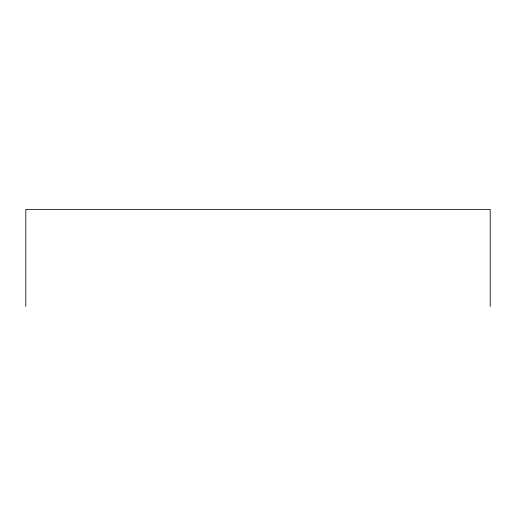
<?xml version="1.0" encoding="UTF-8"?>
<svg xmlns="http://www.w3.org/2000/svg" width="516" height="516" viewBox="0 0 516 516"><rect width="100%" height="100%" fill="white"/><g stroke="black" fill="none" stroke-linecap="round" stroke-linejoin="round"><path stroke-width="0.77" d="M490.2 306.543L490.2 209.457L25.8 209.457L25.8 306.543"/></g></svg>
